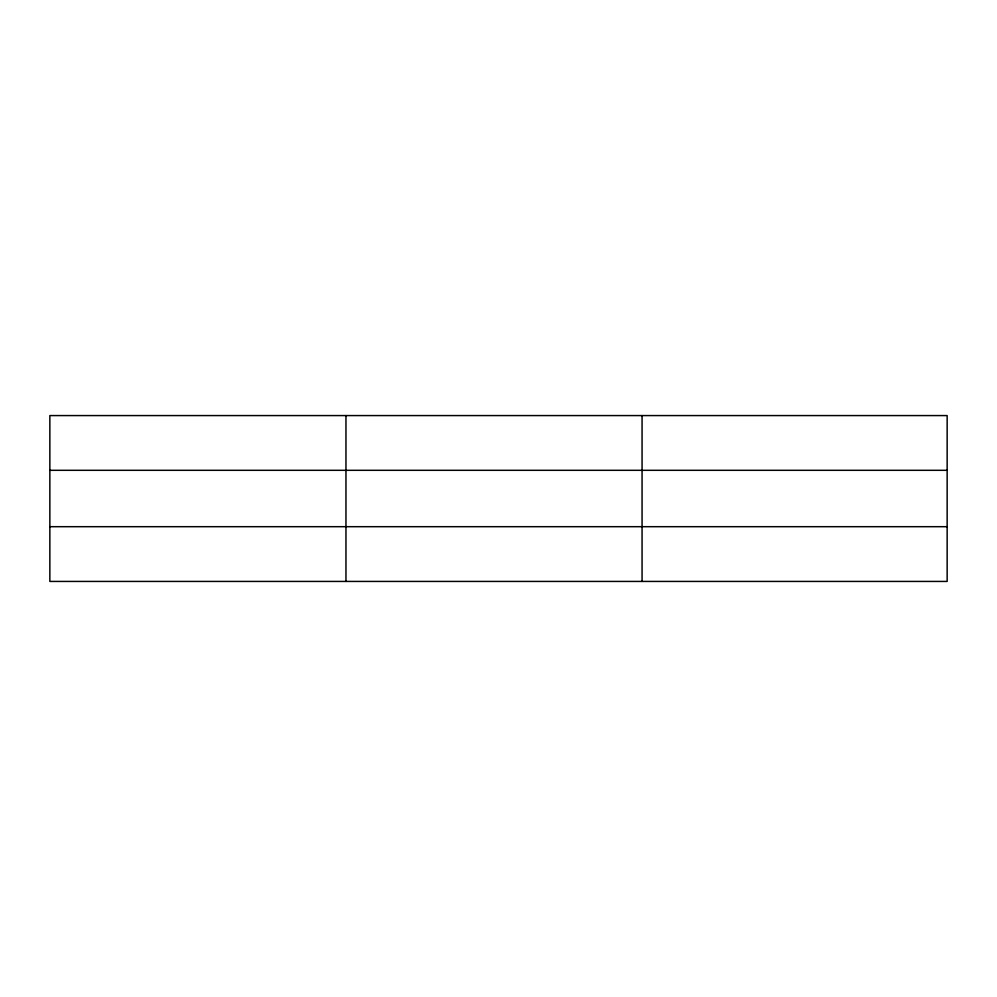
<?xml version="1.0" encoding="UTF-8"?>
<svg xmlns="http://www.w3.org/2000/svg" width="997" height="997" viewBox="0 0 997 997"><rect width="100%" height="100%" fill="white"/><g stroke="black" fill="none" stroke-linecap="round" stroke-linejoin="round"><path stroke-width="1.5" d="M345.959 415.575L345.959 581.425M642.068 415.575L642.068 581.425M947.15 470.31L947.15 415.575L49.85 415.575L49.85 581.425L947.15 581.425L947.15 470.31L49.85 470.31M49.85 526.69L947.15 526.69"/></g></svg>
